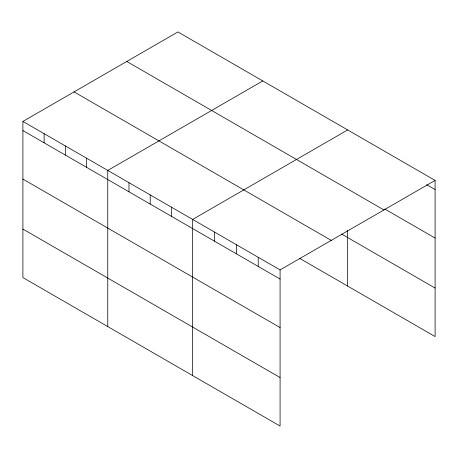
<?xml version="1.0" encoding="UTF-8"?>
<svg xmlns="http://www.w3.org/2000/svg" width="458" height="458" viewBox="0 0 458 458"><rect width="100%" height="100%" fill="white"/><g stroke="black" fill="none" stroke-linecap="round" stroke-linejoin="round"><path stroke-width="0.69" d="M22.9 121.433L280.084 269.917L280.084 426.066L22.9 277.582L22.9 121.433L177.916 31.934L435.1 180.418L435.1 336.567L299.767 258.432M262.789 80.934L107.767 170.433L107.767 326.583M347.656 129.935L192.641 219.434L192.641 375.577M280.084 269.917L435.1 180.418M426.598 184.643L435.1 189.555M384.697 208.968L435.1 238.068M126.763 61.469L383.941 209.953M341.594 234.067L435.1 288.053M74.059 91.898L331.237 240.381M22.9 130.57L280.084 279.054M22.9 179.084L280.084 327.567M22.9 229.069L280.084 377.552M347.656 230.426L347.656 286.084M258.22 257.299L258.22 266.43M236.362 244.675L236.362 253.806M214.499 232.057L214.499 241.189M171.424 207.182L171.424 216.319M150.207 194.936L150.207 204.068M128.99 182.685L128.99 191.816M86.551 158.182L86.551 167.319M65.334 145.936L65.334 155.067M44.117 133.684L44.117 142.816"/></g></svg>
